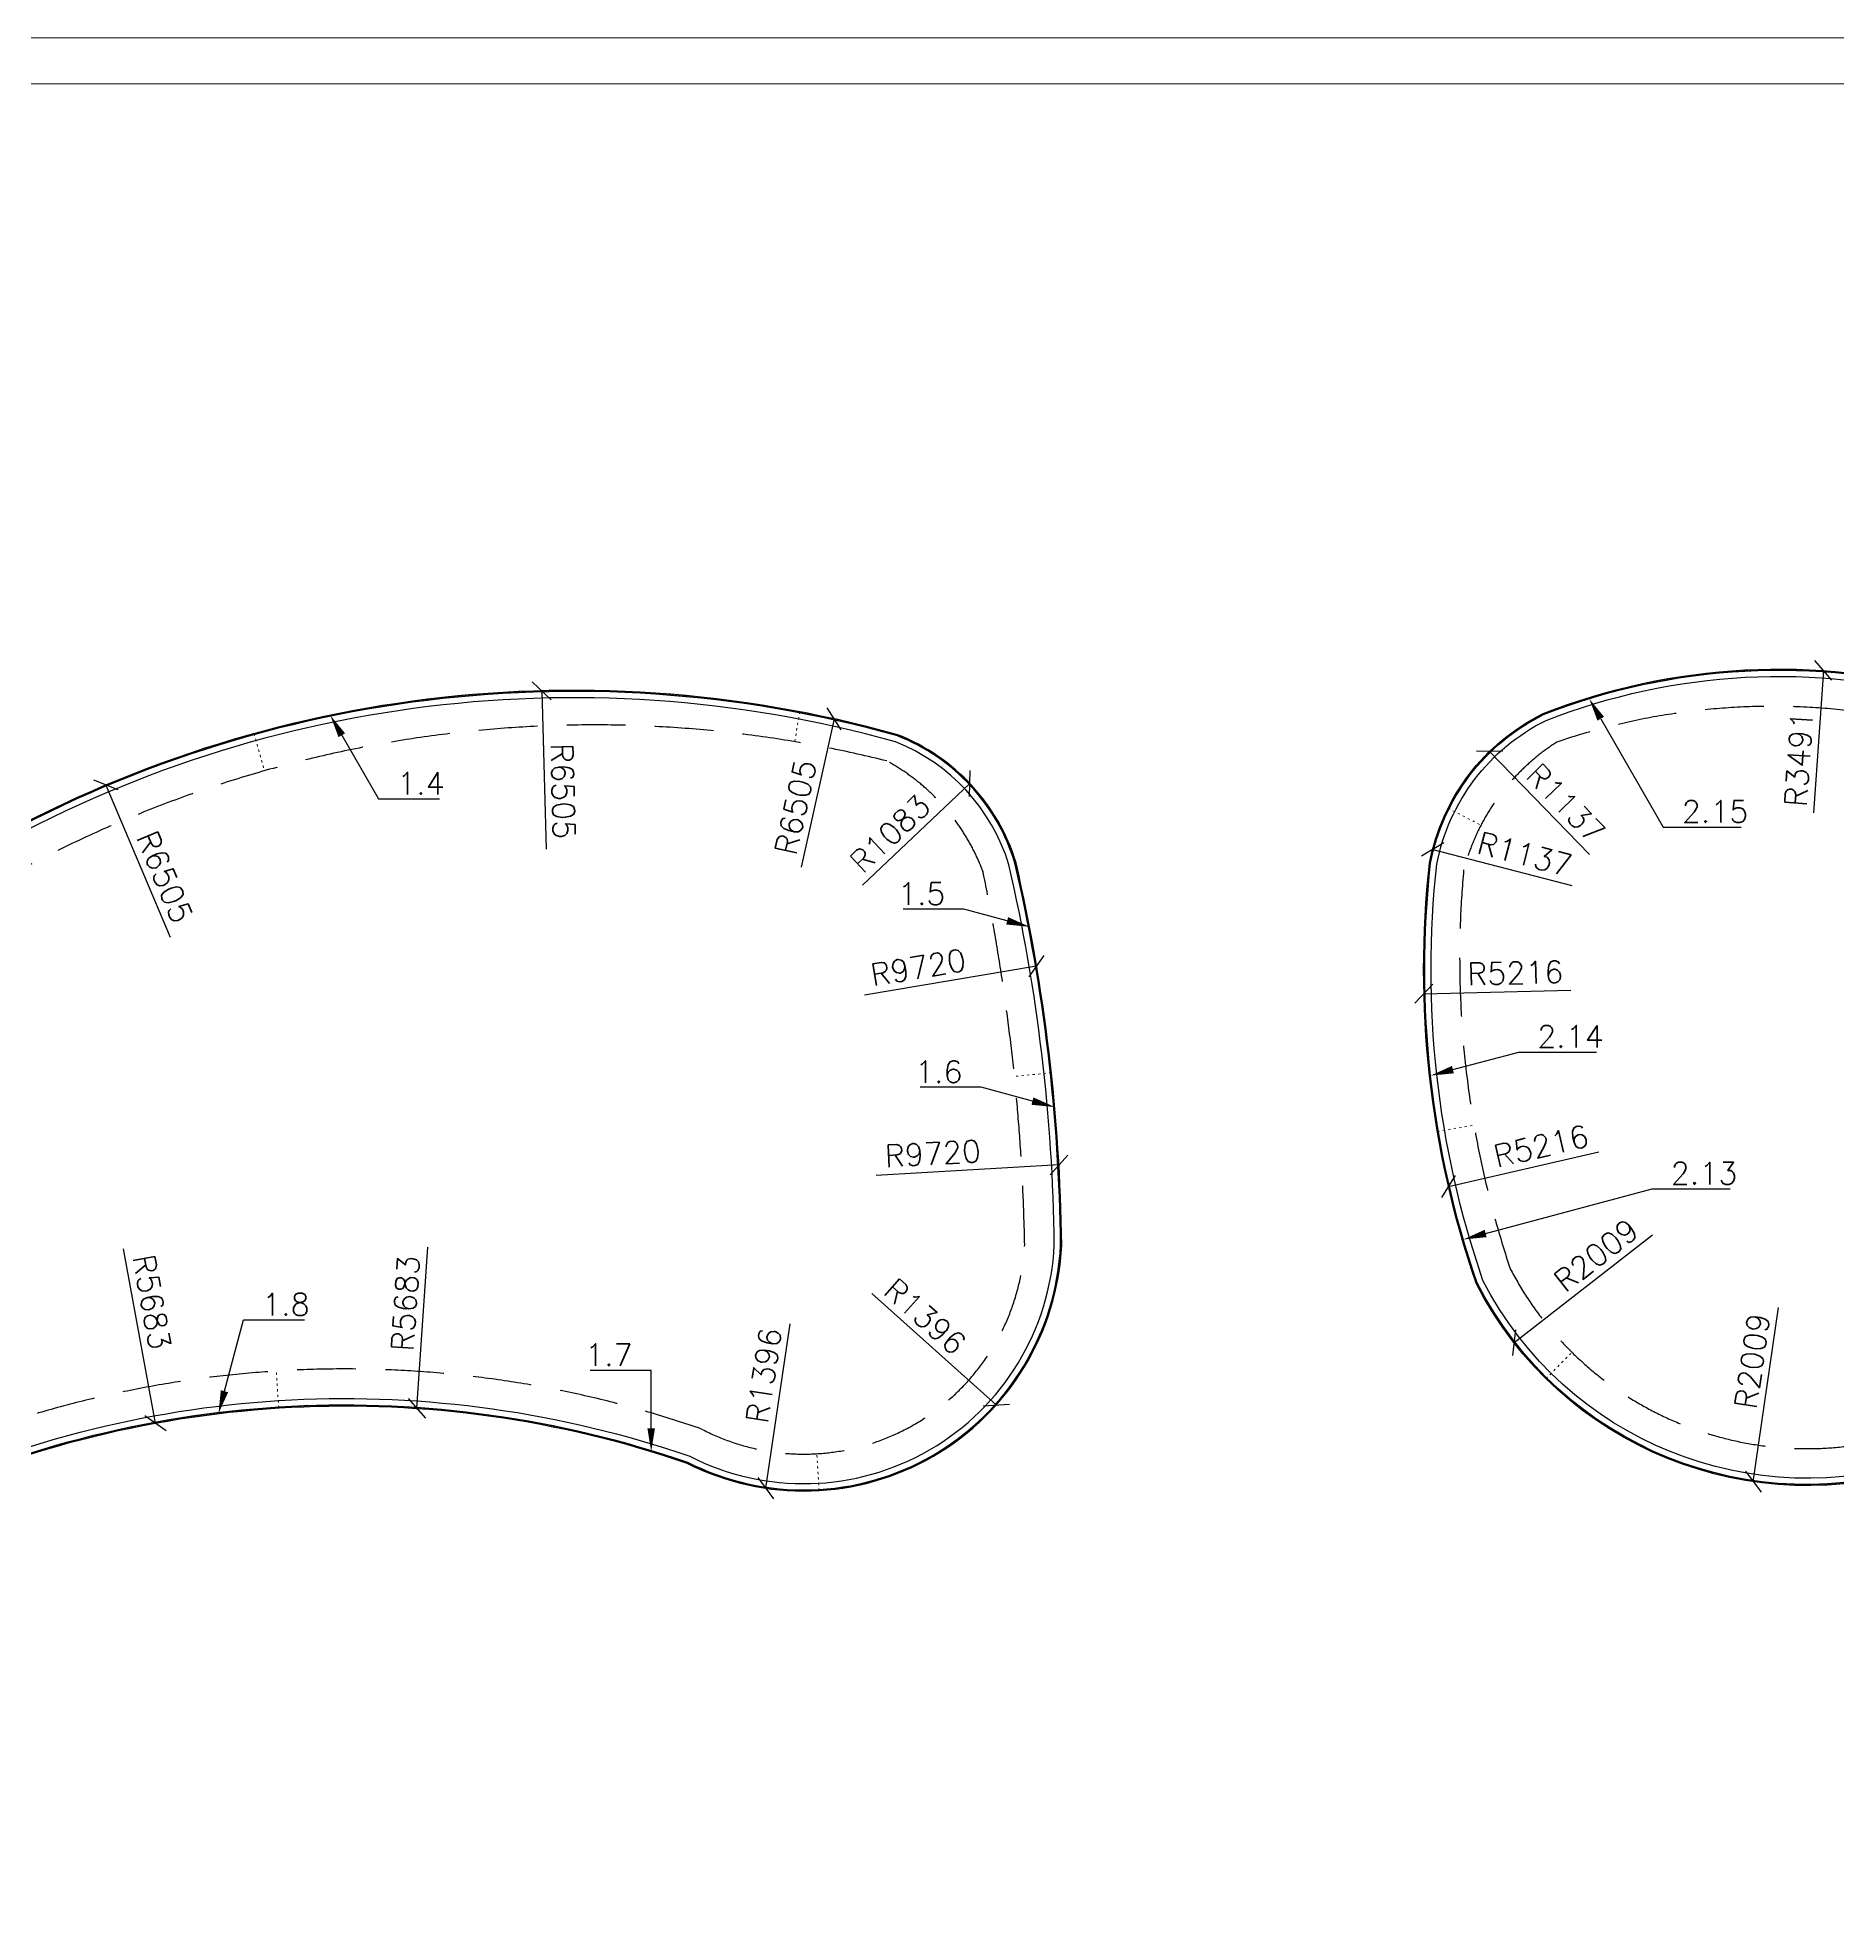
# Model space of a CAD drawing. Header units: millimetres. Extents: x 5046 to 103012, y -15969 to 47766.
# Drawn here: x 17443 to 27175, y 13510 to 23703 of the extents above; entities that cross this region are included whole.
import ezdxf
from ezdxf import colors
from ezdxf.entities.mleader import LeaderData, LeaderLine
from ezdxf.math import Vec2, Vec3

# ---------------------------------------------------------------- set-up
doc = ezdxf.new("R2010")
doc.units = ezdxf.units.MM
for name, pattern in [('ACAD_ISO03W100', [30, 12, -18]), ('ACAD_ISO10W100', [18, 12, -3, 0, -3]), ('HIDDEN2', [4.7625, 3.175, -1.5875])]:
    doc.linetypes.add(name, pattern=pattern)
doc.layers.get('0').update_dxf_attribs({"lineweight": 0})
doc.layers.get('Defpoints').update_dxf_attribs({"lineweight": 0})
for name, color, linetype, lineweight in [('DIM', 3, 'Continuous', 0), ('Kreska-kropka', 240, 'ACAD_ISO10W100', 0), ('Przerywana', 230, 'ACAD_ISO03W100', 0)]:
    doc.layers.add(name, color=color, linetype=linetype, lineweight=lineweight)
doc.layers.add('L_KS1 550', color=40, linetype='Continuous')
doc.layers.add('L_KS_inderside', color=40, linetype='HIDDEN2')
doc.styles.add('Skala 1-50', font='simplex.shx', dxfattribs={"height": 120})
doc.dimstyles.new('Skala 1-50', dxfattribs={"dimtxt": 12, "dimasz": 100, "dimexe": 12.5, "dimexo": 0.625, "dimgap": 40, "dimtad": 1, "dimdec": 0, "dimtxsty": 'Skala 1-50', "dimblk": 'OBLIQUE', "dimcen": 2.5, "dimadec": 0, "dimazin": 0, "dimtfac": 1, "dimtdec": 0, "dimtmove": 0, "dimatfit": 3, "dimldrblk": 'OBLIQUE', "dimfxl": 100, "dimfxlon": 1, "dimarcsym": 0})

# ---------------------------------------------------------------- blocks, each defined once
blk = doc.blocks.new('_Oblique')
at = {"color": 0, "linetype": 'ByBlock', "lineweight": -2}
blk.add_line((-0.5, -0.5), (0.5, 0.5), dxfattribs=at)
blk = doc.blocks.new('*D515')
at = {"layer": 'Defpoints', "color": 0}
for p in [(27100, 20281), (26860, 16798)]:
    blk.add_point(p, dxfattribs=at)
at = {"layer": 'DIM', "color": 0, "lineweight": -2}
blk.add_line((27100, 20281), (27047, 19511), dxfattribs=at)
at = {"layer": 'DIM', "color": 0, "linetype": 'ByBlock', "lineweight": -2, "xscale": 100, "yscale": 100, "zscale": 100, "rotation": 86.05465242780724}
blk.add_blockref('_Oblique', (27100, 20281), dxfattribs=at)
at = {"layer": 'DIM', "color": 0, "insert": (26967, 19803), "char_height": 120, "attachment_point": 5, "rotation": 86.0547, "style": 'Skala 1-50'}
blk.add_mtext('R3491', dxfattribs=at)
blk = doc.blocks.new('*D516')
at = {"layer": 'Defpoints', "color": 0}
for p in [(25294, 19843), (26087, 19028)]:
    blk.add_point(p, dxfattribs=at)
at = {"layer": 'DIM', "color": 0, "lineweight": -2}
blk.add_line((25294, 19843), (25836, 19286), dxfattribs=at)
at = {"layer": 'DIM', "color": 0, "linetype": 'ByBlock', "lineweight": -2, "xscale": 100, "yscale": 100, "zscale": 100, "rotation": 134.2182417931211}
blk.add_blockref('_Oblique', (25294, 19843), dxfattribs=at)
at = {"layer": 'DIM', "color": 0, "insert": (25707, 19562), "char_height": 120, "attachment_point": 5, "rotation": 314.2182, "style": 'Skala 1-50'}
blk.add_mtext('R1137', dxfattribs=at)
blk = doc.blocks.new('*D517')
at = {"layer": 'Defpoints', "color": 0}
for p in [(24987, 19313), (26087, 19028)]:
    blk.add_point(p, dxfattribs=at)
at = {"layer": 'DIM', "color": 0, "lineweight": -2}
blk.add_line((24987, 19313), (25739, 19118), dxfattribs=at)
at = {"layer": 'DIM', "color": 0, "linetype": 'ByBlock', "lineweight": -2, "xscale": 100, "yscale": 100, "zscale": 100, "rotation": 165.4514646526686}
blk.add_blockref('_Oblique', (24987, 19313), dxfattribs=at)
at = {"layer": 'DIM', "color": 0, "insert": (25485, 19287), "char_height": 120, "attachment_point": 5, "rotation": 345.4515, "style": 'Skala 1-50'}
blk.add_mtext('R1137', dxfattribs=at)
blk = doc.blocks.new('*D518')
at = {"layer": 'Defpoints', "color": 0}
for p in [(30154, 18663), (24940, 18532)]:
    blk.add_point(p, dxfattribs=at)
at = {"layer": 'DIM', "color": 0, "lineweight": -2}
blk.add_line((24940, 18532), (25734, 18552), dxfattribs=at)
at = {"layer": 'DIM', "color": 0, "linetype": 'ByBlock', "lineweight": -2, "xscale": 100, "yscale": 100, "zscale": 100, "rotation": 181.434982057159}
blk.add_blockref('_Oblique', (24940, 18532), dxfattribs=at)
at = {"layer": 'DIM', "color": 0, "insert": (25434, 18645), "char_height": 120, "attachment_point": 5, "rotation": 1.435, "style": 'Skala 1-50'}
blk.add_mtext('R5216', dxfattribs=at)
blk = doc.blocks.new('*D519')
at = {"layer": 'Defpoints', "color": 0}
for p in [(30154, 18663), (25072, 17490)]:
    blk.add_point(p, dxfattribs=at)
at = {"layer": 'DIM', "color": 0, "lineweight": -2}
blk.add_line((25072, 17490), (25886, 17678), dxfattribs=at)
at = {"layer": 'DIM', "color": 0, "linetype": 'ByBlock', "lineweight": -2, "xscale": 100, "yscale": 100, "zscale": 100, "rotation": 192.9952829179763}
blk.add_blockref('_Oblique', (25072, 17490), dxfattribs=at)
at = {"layer": 'DIM', "color": 0, "insert": (25574, 17709), "char_height": 120, "attachment_point": 5, "rotation": 12.9953, "style": 'Skala 1-50'}
blk.add_mtext('R5216', dxfattribs=at)
blk = doc.blocks.new('*D520')
at = {"layer": 'Defpoints', "color": 0}
for p in [(27010, 17881), (25427, 16645)]:
    blk.add_point(p, dxfattribs=at)
at = {"layer": 'DIM', "color": 0, "lineweight": -2}
blk.add_line((25427, 16645), (26176, 17229), dxfattribs=at)
at = {"layer": 'DIM', "color": 0, "linetype": 'ByBlock', "lineweight": -2, "xscale": 100, "yscale": 100, "zscale": 100, "rotation": 217.9782854384518}
blk.add_blockref('_Oblique', (25427, 16645), dxfattribs=at)
at = {"layer": 'DIM', "color": 0, "insert": (25871, 17118), "char_height": 120, "attachment_point": 5, "rotation": 37.9783, "style": 'Skala 1-50'}
blk.add_mtext('R2009', dxfattribs=at)
blk = doc.blocks.new('*D521')
at = {"layer": 'Defpoints', "color": 0}
for p in [(27010, 17881), (26721, 15893)]:
    blk.add_point(p, dxfattribs=at)
at = {"layer": 'DIM', "color": 0, "lineweight": -2}
blk.add_line((26721, 15893), (26858, 16836), dxfattribs=at)
at = {"layer": 'DIM', "color": 0, "linetype": 'ByBlock', "lineweight": -2, "xscale": 100, "yscale": 100, "zscale": 100, "rotation": 261.7257819932567}
blk.add_blockref('_Oblique', (26721, 15893), dxfattribs=at)
at = {"layer": 'DIM', "color": 0, "insert": (26715, 16545), "char_height": 120, "attachment_point": 5, "rotation": 81.7258, "style": 'Skala 1-50'}
blk.add_mtext('R2009', dxfattribs=at)
blk = doc.blocks.new('*D563')
at = {"layer": 'Defpoints', "color": 0}
for p in [(21750, 20019), (20342, 13668)]:
    blk.add_point(p, dxfattribs=at)
at = {"layer": 'DIM', "color": 0, "lineweight": -2}
blk.add_line((21750, 20019), (21572, 19216), dxfattribs=at)
at = {"layer": 'DIM', "color": 0, "linetype": 'ByBlock', "lineweight": -2, "xscale": 100, "yscale": 100, "zscale": 100, "rotation": 77.49650349334773}
blk.add_blockref('_Oblique', (21750, 20019), dxfattribs=at)
at = {"layer": 'DIM', "color": 0, "insert": (21542, 19541), "char_height": 120, "attachment_point": 5, "rotation": 77.4965, "style": 'Skala 1-50'}
blk.add_mtext('R6505', dxfattribs=at)
blk = doc.blocks.new('*D564')
at = {"layer": 'Defpoints', "color": 0}
for p in [(22484, 19669), (21698, 18925)]:
    blk.add_point(p, dxfattribs=at)
at = {"layer": 'DIM', "color": 0, "lineweight": -2}
blk.add_line((22484, 19669), (21903, 19119), dxfattribs=at)
at = {"layer": 'DIM', "color": 0, "linetype": 'ByBlock', "lineweight": -2, "xscale": 100, "yscale": 100, "zscale": 100, "rotation": 43.41000066050708}
blk.add_blockref('_Oblique', (22484, 19669), dxfattribs=at)
at = {"layer": 'DIM', "color": 0, "insert": (22053, 19398), "char_height": 120, "attachment_point": 5, "rotation": 43.41, "style": 'Skala 1-50'}
blk.add_mtext('R1083', dxfattribs=at)
blk = doc.blocks.new('*D565')
at = {"layer": 'Defpoints', "color": 0}
for p in [(22845, 18682), (13261, 17061)]:
    blk.add_point(p, dxfattribs=at)
at = {"layer": 'DIM', "color": 0, "lineweight": -2}
blk.add_line((22845, 18682), (21914, 18525), dxfattribs=at)
at = {"layer": 'DIM', "color": 0, "linetype": 'ByBlock', "lineweight": -2, "xscale": 100, "yscale": 100, "zscale": 100, "rotation": 9.602490165630766}
blk.add_blockref('_Oblique', (22845, 18682), dxfattribs=at)
at = {"layer": 'DIM', "color": 0, "insert": (22205, 18675), "char_height": 120, "attachment_point": 5, "rotation": 9.6025, "style": 'Skala 1-50'}
blk.add_mtext('R9720', dxfattribs=at)
blk = doc.blocks.new('*D913')
at = {"layer": 'Defpoints', "color": 0}
for p in [(20169, 20171), (20342, 13668)]:
    blk.add_point(p, dxfattribs=at)
at = {"layer": 'DIM', "color": 0, "lineweight": -2}
blk.add_line((20169, 20171), (20192, 19314), dxfattribs=at)
at = {"layer": 'DIM', "color": 0, "linetype": 'ByBlock', "lineweight": -2, "xscale": 100, "yscale": 100, "zscale": 100, "rotation": 91.52110898089563}
blk.add_blockref('_Oblique', (20169, 20171), dxfattribs=at)
at = {"layer": 'DIM', "color": 0, "insert": (20284, 19628), "char_height": 120, "attachment_point": 5, "rotation": 271.5211, "style": 'Skala 1-50'}
blk.add_mtext('R6505', dxfattribs=at)
blk = doc.blocks.new('*D914')
at = {"layer": 'Defpoints', "color": 0}
for p in [(17812, 19661), (20342, 13668)]:
    blk.add_point(p, dxfattribs=at)
at = {"layer": 'DIM', "color": 0, "lineweight": -2}
blk.add_line((17812, 19661), (18159, 18839), dxfattribs=at)
at = {"layer": 'DIM', "color": 0, "linetype": 'ByBlock', "lineweight": -2, "xscale": 100, "yscale": 100, "zscale": 100, "rotation": 112.8855362815164}
blk.add_blockref('_Oblique', (17812, 19661), dxfattribs=at)
at = {"layer": 'DIM', "color": 0, "insert": (18130, 19164), "char_height": 120, "attachment_point": 5, "rotation": 292.8855, "style": 'Skala 1-50'}
blk.add_mtext('R6505', dxfattribs=at)
blk = doc.blocks.new('*D927')
at = {"layer": 'Defpoints', "color": 0}
for p in [(18080, 16210), (19105, 10620)]:
    blk.add_point(p, dxfattribs=at)
at = {"layer": 'DIM', "color": 0, "lineweight": -2}
blk.add_line((18080, 16210), (17907, 17153), dxfattribs=at)
at = {"layer": 'DIM', "color": 0}
for p, q in [((19102, 10620), (19107, 10620)), ((19105, 10618), (19105, 10623))]:
    blk.add_line(p, q, dxfattribs=at)
at = {"layer": 'DIM', "color": 0, "linetype": 'ByBlock', "lineweight": -2, "xscale": 100, "yscale": 100, "zscale": 100, "rotation": 280.3924658258056}
blk.add_blockref('_Oblique', (18080, 16210), dxfattribs=at)
at = {"layer": 'DIM', "color": 0, "insert": (18061, 16865), "char_height": 120, "attachment_point": 5, "rotation": 280.3925, "style": 'Skala 1-50'}
blk.add_mtext('R5683', dxfattribs=at)
blk = doc.blocks.new('*D928')
at = {"layer": 'Defpoints', "color": 0}
for p in [(19493, 16290), (19105, 10620)]:
    blk.add_point(p, dxfattribs=at)
at = {"layer": 'DIM', "color": 0, "lineweight": -2}
blk.add_line((19493, 16290), (19553, 17161), dxfattribs=at)
at = {"layer": 'DIM', "color": 0}
for p, q in [((19102, 10620), (19107, 10620)), ((19105, 10618), (19105, 10623))]:
    blk.add_line(p, q, dxfattribs=at)
at = {"layer": 'DIM', "color": 0, "linetype": 'ByBlock', "lineweight": -2, "xscale": 100, "yscale": 100, "zscale": 100, "rotation": 266.0843465710968}
blk.add_blockref('_Oblique', (19493, 16290), dxfattribs=at)
at = {"layer": 'DIM', "color": 0, "insert": (19432, 16857), "char_height": 120, "attachment_point": 5, "rotation": 86.0843, "style": 'Skala 1-50'}
blk.add_mtext('R5683', dxfattribs=at)
blk = doc.blocks.new('*D929')
at = {"layer": 'Defpoints', "color": 0}
for p in [(21586, 17239), (21380, 15858)]:
    blk.add_point(p, dxfattribs=at)
at = {"layer": 'DIM', "color": 0, "lineweight": -2}
blk.add_line((21380, 15858), (21512, 16746), dxfattribs=at)
at = {"layer": 'DIM', "color": 0, "linetype": 'ByBlock', "lineweight": -2, "xscale": 100, "yscale": 100, "zscale": 100, "rotation": 261.4987663916731}
blk.add_blockref('_Oblique', (21380, 15858), dxfattribs=at)
at = {"layer": 'DIM', "color": 0, "insert": (21370, 16467), "char_height": 120, "attachment_point": 5, "rotation": 81.4988, "style": 'Skala 1-50'}
blk.add_mtext('R1396', dxfattribs=at)
blk = doc.blocks.new('*D930')
at = {"layer": 'Defpoints', "color": 0}
for p in [(21586, 17239), (22627, 16308)]:
    blk.add_point(p, dxfattribs=at)
at = {"layer": 'DIM', "color": 0, "lineweight": -2}
blk.add_line((22627, 16308), (21954, 16910), dxfattribs=at)
at = {"layer": 'DIM', "color": 0, "linetype": 'ByBlock', "lineweight": -2, "xscale": 100, "yscale": 100, "zscale": 100, "rotation": 318.2272416296196}
blk.add_blockref('_Oblique', (22627, 16308), dxfattribs=at)
at = {"layer": 'DIM', "color": 0, "insert": (22242, 16786), "char_height": 120, "attachment_point": 5, "rotation": 318.2272, "style": 'Skala 1-50'}
blk.add_mtext('R1396', dxfattribs=at)
blk = doc.blocks.new('*D931')
at = {"layer": 'Defpoints', "color": 0}
for p in [(22966, 17606), (13261, 17061)]:
    blk.add_point(p, dxfattribs=at)
at = {"layer": 'DIM', "color": 0, "lineweight": -2}
blk.add_line((22966, 17606), (21978, 17550), dxfattribs=at)
at = {"layer": 'DIM', "color": 0, "linetype": 'ByBlock', "lineweight": -2, "xscale": 100, "yscale": 100, "zscale": 100, "rotation": 3.215559378368031}
blk.add_blockref('_Oblique', (22966, 17606), dxfattribs=at)
at = {"layer": 'DIM', "color": 0, "insert": (22284, 17668), "char_height": 120, "attachment_point": 5, "rotation": 3.2156, "style": 'Skala 1-50'}
blk.add_mtext('R9720', dxfattribs=at)

msp = doc.modelspace()

# ---------------------------------------------------------------- linework, layer by layer
for p, q in [((5046, 23703.4), (47046, 23703.4)), ((47046, 23703.4), (5046, 23703.4)), ((6296, 23453.4), (46796, 23453.4))]:
    msp.add_line(p, q)
at = {"layer": 'Kreska-kropka'}
msp.add_lwpolyline([(34243.4, 16187.4, -0.1312845), (32264.7, 16350.4, 0.1675448), (27657.6, 15982.4, -0.3726121), (25224.7, 16967.3, -0.1109589), (24973.1, 19238.8, -0.2355152), (25585.6, 20044.6, -0.1619513), (27784.3, 20161.1)], format="xyb", dxfattribs=at)
msp.add_lwpolyline([(8801.8, 17442.2, 0.5496495), (10909.8, 15855.2, -0.1949216), (14595, 15830.6, 0.219123), (16717.1, 15780.1, -0.1935935), (20955.3, 15996.2, 0.5440561), (22977.7, 17172.4, 0.0537211), (22730.8, 19239.9, 0.2289061), (22093.1, 19930, 0.2064849), (16989.1, 19239.3, -0.2049896), (11648.6, 19106.2, 0.5197053)], format="xyb", close=True, dxfattribs=at)
at = {"layer": 'L_KS1 550'}
for points in [[(34244, 16184.4, -0.1312755), (32263.8, 16347.5, 0.1675444), (27658.7, 15979.6, -0.3726599), (25221.9, 16966.1, -0.1109748), (24970.1, 19239.2, -0.2355712), (25584.4, 20047.4, -0.1619606), (27785, 20164)], [(34242.9, 16190.3, -0.1312935), (32265.5, 16353.3, 0.1675452), (27656.5, 15985.2, -0.3725642), (25227.4, 16968.4, -0.1109429), (24976, 19238.3, -0.2354589), (25586.8, 20041.9, -0.1619156), (27783.1, 20158.3)], [(34236.9, 16223.8, -0.1313965), (32275.5, 16385.8, 0.16755), (27644.2, 16016.9, -0.3720132), (25258.8, 16981.8, -0.1107605), (25009.7, 19233.3, -0.2348034), (25600.6, 20010.8, -0.1616572), (27772.1, 20126)]]:
    msp.add_lwpolyline(points, format="xyb", dxfattribs=at)
for points in [[(8798.8, 17442.4, 0.5496564), (10910.9, 15852.4, -0.1949181), (14593.8, 15827.9, 0.2191172), (16718.3, 15777.4, -0.1935858), (20954.2, 15993.5, 0.5440284), (22980.7, 17172.4, 0.053726), (22733.7, 19240.6, 0.2289688), (22094.1, 19932.8, 0.2064843), (16987.7, 19241.9, -0.2049803), (11649.8, 19108.9, 0.5196943)], [(8804.8, 17441.9, 0.5496426), (10908.7, 15858, -0.1949252), (14596.3, 15833.3, 0.2191289), (16715.9, 15782.9, -0.1936012), (20956.5, 15999, 0.5440839), (22974.7, 17172.5, 0.0537161), (22727.9, 19239.1, 0.2288432), (22092.2, 19927.1, 0.2064856), (16990.5, 19236.6, -0.204999), (11647.4, 19103.4, 0.5197164)], [(8838.7, 17439.2, 0.5495629), (10896.5, 15889.7, -0.1949656), (14610.3, 15864.4, 0.2191958), (16702, 15813.9, -0.1936888), (20969.8, 16030.4, 0.5444038), (22940.7, 17173.1, 0.053659), (22695.1, 19230.3, 0.2281101), (22081.3, 19894.9, 0.2064919), (17006.4, 19206.5, -0.205105), (11634, 19072.1, 0.5198428)]]:
    msp.add_lwpolyline(points, format="xyb", close=True, dxfattribs=at)
at = {"layer": 'L_KS_inderside', "ltscale": 100}
msp.add_lwpolyline([(27720.5, 19974.1, 0.145695), (25658.9, 19893.6, 0.1878032), (25154.6, 19202.2, 0.1037093), (25406.6, 17044.3, 0.3691221), (27586.5, 16166.3, -0.1672419), (32313.7, 16541.2, -0.1672419)], format="xyb", dxfattribs=at)
msp.add_lwpolyline([(8998.2, 17426.2, 0.5494028), (10839.8, 16039.4, -0.184554), (14694, 16047.5, 0.2404302), (16635, 15959.2, -0.1941944), (21033, 16177.8, 0.5458622), (22780.6, 17175.5, 0.0458278), (22555.3, 19192.9, 0.1801791), (22034.5, 19791.5, 0.1986315), (17099, 19059.5, -0.203879), (11572.6, 18924.3, 0.5208061)], format="xyb", close=True, dxfattribs=at)
at = {"layer": 'Przerywana'}
for p, q in [((21564.2, 20057.4), (21536.9, 19895.4)), ((18612.6, 19939.3), (18669.6, 19738.3)), ((25070.2, 19536), (25248, 19443.7)), ((22925, 18105.4), (22725.3, 18085)), ((25012.2, 17786.9), (25210.6, 17821.2)), ((25599.8, 16450.5), (25740.2, 16592.9)), ((18746.2, 16291.5), (18733.6, 16491.1)), ((21668.3, 15844.7), (21656.5, 16044.4))]:
    msp.add_line(p, q, dxfattribs=at)

# ---------------------------------------------------------------- dimensions: what is measured, and where the dimension line sits
at = {"layer": 'DIM'}
for center, mpoint, picture, middle in [((26860, 16797.8), (27100.2, 20280.5), '*D515', (27066.7, 19795.9)), ((20341.7, 13668.4), (20169.1, 20171), '*D913', (20183.6, 19625.6)), ((20341.7, 13668.4), (21750, 20019), '*D563', (21639.3, 19519.7)), ((26087.3, 19027.6), (25294.3, 19842.5), '*D516', (25635, 19492.4)), ((20341.7, 13668.4), (17812.1, 19661.3), '*D914', (18038.2, 19125.5)), ((21697.8, 18925), (22484.5, 19669.2), '*D564', (22121.3, 19325.6)), ((26087.3, 19027.6), (24986.7, 19313.2), '*D517', (25459.6, 19190.5)), ((13260.9, 17060.7), (22845.1, 18682.2), '*D565', (22221.3, 18576.6)), ((30153.8, 18662.9), (24939.8, 18532.3), '*D518', (25436.8, 18544.8)), ((30153.8, 18662.9), (25071.7, 17490.1), '*D519', (25596.8, 17611.3)), ((27010.2, 17880.6), (25427, 16644.6), '*D520', (25932.6, 17039.3)), ((27010.2, 17880.6), (26721.1, 15892.9), '*D521', (26813.9, 16530.7)), ((13260.9, 17060.7), (22966, 17605.9), '*D931', (22289.1, 17567.9)), ((21586, 17238.6), (21379.6, 15857.7), '*D929', (21468.4, 16451.9)), ((21586, 17238.6), (22627.3, 16308.4), '*D930', (22175.8, 16711.7))]:
    dim = msp.add_radius_dim(center=center, mpoint=mpoint, dimstyle='Skala 1-50', dxfattribs=at)
    dim.commit()
    dim.dimension.update_dxf_attribs({"geometry": picture, "text_midpoint": middle, "dimtype": 164})
for mpoint, picture, middle in [((18079.8, 16209.6), '*D927', (17962.9, 16846.9)), ((19492.9, 16289.5), '*D928', (19531.3, 16850.4))]:
    dim = msp.add_radius_dim(center=(19104.8, 10620.2), mpoint=mpoint, dimstyle='Skala 1-50', override={"dimtofl": 0}, dxfattribs=at)
    dim.commit()
    dim.dimension.update_dxf_attribs({"geometry": picture, "text_midpoint": middle, "dimtype": 164})

# ---------------------------------------------------------------- leaders
ml = msp.add_multileader_mtext('Standard', dxfattribs=at)
ml.set_content('2.15', style='Skala 1-50')
ml.set_leader_properties()
ml.build(insert=Vec2(0, 0))
ml.multileader.update_dxf_attribs({"has_text_frame": 1, "text_left_attachment_type": 5, "text_right_attachment_type": 5, "dogleg_length": 50, "arrow_head_size": 125})
ctx = ml.context
ctx.base_point, ctx.char_height, ctx.arrow_head_size, ctx.landing_gap_size, ctx.plane_origin = Vec3(26284.4, 19433.7), 120, 125, 50, Vec3(25833.4, 20128.2)
ctx.left_attachment, ctx.right_attachment = 5, 5
notes = []
notes.append((ctx, [(0, (1, 1, 0), (26234.4, 19433.7), (1, 0), 50, [(0, [(25833.4, 20128.2)], 0, [])])]))
ctx.mtext.insert, ctx.mtext.flow_direction = Vec3(26334.4, 19577.7), 5
ml = msp.add_multileader_mtext('Standard', dxfattribs=at)
ml.set_content('1.4', style='Skala 1-50')
ml.set_leader_properties()
ml.build(insert=Vec2(0, 0))
ml.multileader.update_dxf_attribs({"has_text_frame": 1, "text_left_attachment_type": 5, "text_right_attachment_type": 5, "dogleg_length": 50, "arrow_head_size": 125})
ctx = ml.context
ctx.base_point, ctx.char_height, ctx.arrow_head_size, ctx.landing_gap_size, ctx.plane_origin = Vec3(19336.3, 19586.2), 120, 125, 50, Vec3(19025.1, 20038.7)
ctx.left_attachment, ctx.right_attachment = 5, 5
notes.append((ctx, [(0, (1, 1, 0), (19286.3, 19586.2), (1, 0), 50, [(0, [(19025.1, 20038.7)], 0, [])])]))
ctx.mtext.insert, ctx.mtext.flow_direction = Vec3(19386.3, 19730.2), 5
ml = msp.add_multileader_mtext('Standard', dxfattribs=at)
ml.set_content('1.5', style='Skala 1-50')
ml.set_leader_properties()
ml.build(insert=Vec2(0, 0))
ml.multileader.update_dxf_attribs({"has_text_frame": 1, "text_left_attachment_type": 5, "text_right_attachment_type": 5, "dogleg_length": 50, "arrow_head_size": 125})
ctx = ml.context
ctx.base_point, ctx.char_height, ctx.arrow_head_size, ctx.landing_gap_size, ctx.plane_origin = Vec3(22073.5, 18989.3), 120, 125, 50, Vec3(22806.8, 18894.3)
ctx.left_attachment, ctx.right_attachment, ctx.text_align_type = 5, 5, 2
notes.append((ctx, [(0, (1, 1, 0), (22452.1, 18989.3), (-1, 0), 50, [(0, [(22806.8, 18894.3)], 0, [])])]))
ctx.mtext.insert, ctx.mtext.alignment, ctx.mtext.flow_direction = Vec3(22352.1, 19133.3), 3, 5
ml = msp.add_multileader_mtext('Standard', dxfattribs=at)
ml.set_content('2.14', style='Skala 1-50')
ml.set_leader_properties()
ml.build(insert=Vec2(0, 0))
ml.multileader.update_dxf_attribs({"has_text_frame": 1, "text_left_attachment_type": 5, "text_right_attachment_type": 5, "dogleg_length": 50, "arrow_head_size": 125})
ctx = ml.context
ctx.base_point, ctx.char_height, ctx.arrow_head_size, ctx.landing_gap_size, ctx.plane_origin = Vec3(25502.4, 18217.1), 120, 125, 50, Vec3(24975.8, 18089.4)
ctx.left_attachment, ctx.right_attachment = 5, 5
notes.append((ctx, [(0, (1, 1, 0), (25452.4, 18217.1), (1, 0), 50, [(0, [(24975.8, 18089.4)], 0, [])])]))
ctx.mtext.insert, ctx.mtext.flow_direction = Vec3(25552.4, 18361.1), 5
ml = msp.add_multileader_mtext('Standard', dxfattribs=at)
ml.set_content('1.6', style='Skala 1-50')
ml.set_leader_properties()
ml.build(insert=Vec2(0, 0))
ml.multileader.update_dxf_attribs({"has_text_frame": 1, "text_left_attachment_type": 5, "text_right_attachment_type": 5, "dogleg_length": 50, "arrow_head_size": 125})
ctx = ml.context
ctx.base_point, ctx.char_height, ctx.arrow_head_size, ctx.landing_gap_size, ctx.plane_origin = Vec3(22171.6, 18026.1), 120, 125, 50, Vec3(22943.3, 17919.3)
ctx.left_attachment, ctx.right_attachment, ctx.text_align_type = 5, 5, 2
notes.append((ctx, [(0, (1, 1, 0), (22544.5, 18026.1), (-1, 0), 50, [(0, [(22943.3, 17919.3)], 0, [])])]))
ctx.mtext.insert, ctx.mtext.alignment, ctx.mtext.flow_direction = Vec3(22444.5, 18170.1), 3, 5
ml = msp.add_multileader_mtext('Standard', dxfattribs=at)
ml.set_content('2.13', style='Skala 1-50')
ml.set_leader_properties()
ml.build(insert=Vec2(0, 0))
ml.multileader.update_dxf_attribs({"has_text_frame": 1, "text_left_attachment_type": 5, "text_right_attachment_type": 5, "dogleg_length": 50, "arrow_head_size": 125})
ctx = ml.context
ctx.base_point, ctx.char_height, ctx.arrow_head_size, ctx.landing_gap_size, ctx.plane_origin = Vec3(26224.7, 17477), 120, 125, 50, Vec3(25152.8, 17203.2)
ctx.left_attachment, ctx.right_attachment = 5, 5
notes.append((ctx, [(0, (1, 1, 0), (26174.7, 17477), (1, 0), 50, [(0, [(25152.8, 17203.2)], 0, [])])]))
ctx.mtext.insert, ctx.mtext.flow_direction = Vec3(26274.7, 17621), 5
ml = msp.add_multileader_mtext('Standard', dxfattribs=at)
ml.set_content('1.8', style='Skala 1-50')
ml.set_leader_properties()
ml.build(insert=Vec2(0, 0))
ml.multileader.update_dxf_attribs({"has_text_frame": 1, "text_left_attachment_type": 5, "text_right_attachment_type": 5, "dogleg_length": 50, "arrow_head_size": 125})
ctx = ml.context
ctx.base_point, ctx.char_height, ctx.arrow_head_size, ctx.landing_gap_size, ctx.plane_origin = Vec3(18606.5, 16768), 120, 125, 50, Vec3(18420.7, 16261.5)
ctx.left_attachment, ctx.right_attachment = 5, 5
notes.append((ctx, [(0, (1, 1, 0), (18556.5, 16768), (1, 0), 50, [(0, [(18420.7, 16261.5)], 0, [])])]))
ctx.mtext.insert, ctx.mtext.flow_direction = Vec3(18656.5, 16912), 5
ml = msp.add_multileader_mtext('Standard', dxfattribs=at)
ml.set_content('1.7', style='Skala 1-50')
ml.set_leader_properties()
ml.build(insert=Vec2(0, 0))
ml.multileader.update_dxf_attribs({"has_text_frame": 1, "text_left_attachment_type": 5, "text_right_attachment_type": 5, "dogleg_length": 50, "arrow_head_size": 125})
ctx = ml.context
ctx.base_point, ctx.char_height, ctx.arrow_head_size, ctx.landing_gap_size, ctx.plane_origin = Vec3(20382.1, 16495.1), 120, 125, 50, Vec3(20760.7, 16056.2)
ctx.left_attachment, ctx.right_attachment, ctx.text_align_type = 5, 5, 2
notes.append((ctx, [(0, (1, 1, 0), (20760.7, 16495.1), (-1, 0), 50, [(0, [(20760.7, 16056.2)], 0, [])])]))
ctx.mtext.insert, ctx.mtext.alignment, ctx.mtext.flow_direction = Vec3(20660.7, 16639.1), 3, 5
for ctx, leaders in notes:
    for number, flags, end, landing, length, lines in leaders:
        leader = LeaderData()
        leader.index, (leader.has_last_leader_line, leader.has_dogleg_vector, leader.attachment_direction) = number, flags
        leader.last_leader_point, leader.dogleg_vector, leader.dogleg_length = Vec3(end), Vec3(landing), length
        for number, points, colour, breaks in lines:
            line = LeaderLine()
            line.index, line.vertices, line.color, line.breaks = number, Vec3.list(points), colors.encode_raw_color(colour), breaks
            leader.lines.append(line)
        ctx.leaders.append(leader)

doc.saveas('drawing.dxf')
